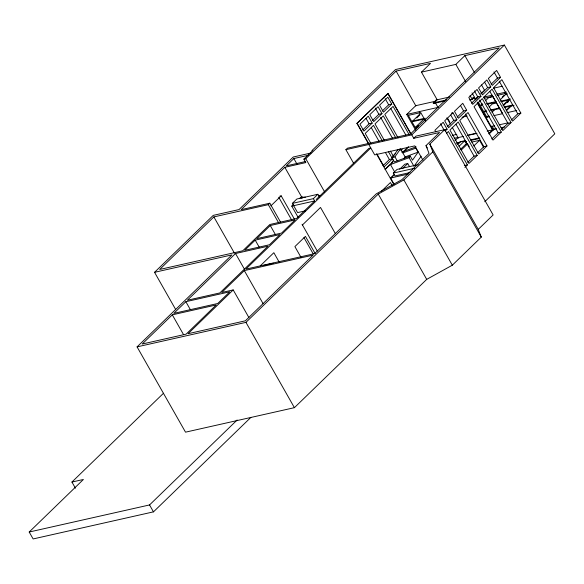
<?xml version="1.0" encoding="UTF-8"?>
<svg xmlns="http://www.w3.org/2000/svg" width="584" height="584" viewBox="0 0 584 584"><rect width="100%" height="100%" fill="white"/><g stroke="black" fill="none" stroke-linecap="round" stroke-linejoin="round"><path stroke-width="0.88" d="M402.829 152.891L415.83 148.124L418.122 152.154L412.516 160.133L410.224 156.096L394.397 161.899L392.105 157.87L397.711 149.891L399.836 149.117M392.105 157.87L394.93 156.833L400.536 148.854L405.121 156.921L404.106 158.373M394.47 171.608L390.448 164.535L393.594 160.067M390.448 164.535L409.099 157.695L410.224 156.096M414.728 165.316L421.144 156.191M175.631 309.425L154.548 272.312L213.255 215.372L239.046 209.568L293.241 157.016L310.878 153.044M280.554 222.117L269.815 203.203L268.312 204.663L213.868 216.919L159.666 269.472L242.769 250.777L269.866 224.497L296.606 218.474L314.674 200.962L313.36 198.655L292.35 203.385L297.592 212.605L305.469 210.831M484.764 201.728L554.8 133.809L504.379 45.056L395.492 69.562L311.944 150.584L312.9 150.373L303.863 159.133L305.833 162.586L284.817 167.316L241.163 209.656L269.815 203.203M308.673 155.22L293.847 158.556L286.321 165.856L305.585 161.52M303.863 159.133L305.775 158.702L396.105 71.109L430.488 63.371L421.458 72.131L437.197 99.835M270.866 205.875L281.189 195.866L294.504 219.307M368.562 143.876L356.933 123.392L388.031 93.411L411.297 134.371M356.933 123.392L388.031 93.411M478.252 229.381L493.13 214.956L444.672 129.663L429.802 144.08L478.252 229.381L481.289 237.104L452.323 265.194L426.707 279.371L294.409 407.669L185.522 432.167L137.072 346.874L231.914 254.901L154.548 272.312M362.722 129.947L369.088 123.772L372.19 123.071L368.263 116.158L359.985 124.188L363.912 131.101L372.19 123.071M372.504 120.457L378.877 114.282L381.98 113.581L378.052 106.668L369.767 114.698L373.702 121.611L381.98 113.581M382.294 110.967L388.659 104.791L391.762 104.091L387.834 97.178L379.556 105.208L383.484 112.121L391.762 104.091M172.302 314.842L142.189 344.034L186.128 334.15L216.241 304.95L172.302 314.842L183.493 334.537M185.851 301.702L173.806 313.382L217.744 303.49L229.789 291.81L185.851 301.702L190.326 309.578M235.527 253.522L187.354 300.242L219.832 292.934L268.005 246.214L235.527 253.522L244.484 269.282M353.51 163.082L345.889 149.672L347.4 148.212L410.435 134.028L499.254 47.895L464.871 55.633L455.841 64.393L421.458 72.131M292.35 203.385L296.869 199.005L317.878 194.275L319.623 197.348M255.215 240.126L244.674 250.346L269.509 244.754L280.05 234.534L255.215 240.126L259.245 247.214M270.268 225.526L256.719 238.666L281.554 233.074L295.103 219.934L270.268 225.526L275.195 234.191M298.015 217.146L291.752 206.116L293.686 204.239M299.49 198.611L300.782 197.356L305.388 197.115M301.439 198.144L302.694 196.925M313.36 198.655L317.878 194.275M316.178 199.502L368.869 148.402L370.782 147.971L245.827 269.144L314.594 253.668L376.322 193.815L401.938 179.638L429.036 153.358L425.999 145.635L439.548 132.495L413.757 138.298L411.793 134.846L345.889 149.672M233.198 289.927L188.041 333.719L245.346 320.82L313.09 255.128L244.324 270.604L221.737 292.504L233.198 289.927L248.864 317.499M415.691 130.254L406.712 114.442L415.75 105.689L436.022 101.12M260.296 265.844L273.845 252.704L279.232 262.187M302.446 224.964L320.514 207.444L335.326 233.527M424.539 118.975L413.005 121.567L412.676 120.99L420.203 113.69L419.305 112.106M416.772 117.917L419.903 114.88M445.037 100.915L433.532 103.499L433.204 102.93L436.211 100.01L449.49 97.017M433.532 103.499L434.284 102.769M418.056 126.932L416.282 127.334L415.954 126.757L423.48 119.457L425.254 119.056M416.282 127.334L418.159 125.509M411.793 134.846L504.379 45.056M383.016 165.681L389.389 159.505L392.492 158.804L388.521 151.811M392.806 156.191L395.353 153.723M392.492 158.804L384.214 166.834L376.702 153.621M401.004 150.548L402.274 149.314L399.952 149.84M413.757 138.298L416.02 136.108L444.672 129.663M385.06 169.404L390.207 164.418M403.712 151.322L408.209 146.964M385.301 169.353L393.017 161.87M403.303 151.898L408.45 146.905M75.424 488.195L71.934 482.048L163.505 393.244M452.972 112.792L444.687 120.822L448.621 127.735L456.9 119.705L452.972 112.792L451.417 113.143M410.019 172.557L394.945 175.945L393.302 173.068L397.069 169.418L418.195 164.659M394.025 184.128L390.572 178.054L394.47 174.273M399.675 169.229L404.873 164.184L407.741 163.535L409.421 166.498M390.324 178.609L393.587 175.441M469.602 100.025L472.244 99.433L474.5 97.243M402.58 168.542L407.741 163.535M478.062 96.469L475.486 98.966L477.245 98.572M480.647 93.966L484.516 90.213M250.872 417.407L153.475 511.861L33.127 538.944L29.2 532.024L83.395 479.471L71.934 482.048M447.424 126.582L453.797 120.406L456.9 119.705M457.206 117.092L463.579 110.916L466.682 110.215L462.754 103.302L454.476 111.332L458.404 118.245L466.682 110.215M471.514 103.222L477.88 97.046L480.982 96.345L477.055 89.432L468.777 97.462L472.704 104.375L480.982 96.345M481.296 93.732L487.669 87.556L490.772 86.855L486.844 79.942L478.559 87.972L482.494 94.885L490.772 86.855M491.086 84.242L497.451 78.066L500.554 77.373L496.626 70.452L488.348 78.482L492.276 85.395L500.554 77.373M137.072 346.874L245.952 322.368L378.249 194.078L403.865 179.901L432.839 151.811L429.802 144.08M381.389 191.311L390.426 182.551L392.207 185.697M445.205 131.05L447.11 129.195L443.183 122.282L434.905 130.312L435.774 131.845M446.512 133.356L448.424 131.502L467.412 164.929L464.864 167.396M481.45 105.514L481.121 104.938L482.377 103.726M485.508 100.682L488.647 97.638L493.027 96.659M486.8 111.464L485.049 111.858L484.72 111.281L485.976 110.062M489.115 107.025L492.246 103.981L496.626 102.996M454.994 140.605L458.075 137.62L463.368 136.43M502.225 97.105L504.109 95.28M500.043 99.93L505.693 94.455L507.438 94.06M457.447 144.299L460.024 141.795L464.798 140.722L466.441 143.598L460.579 149.285M478.435 102.266L486.917 117.194L488.823 115.347M492.013 112.259L494.56 109.785M459.024 146.321L464.798 140.722M502.992 105.302L506.751 101.653M503.32 105.697L508.963 100.222M507.408 102.623L508.664 101.404M461.141 150.161L467.594 143.905L469.281 146.869M506.496 109.945L509.679 106.857M506.175 110.967L511.912 105.405M473.77 145.963L479.574 140.328L483.501 147.248M488.764 133.466L492.458 129.882L487.173 131.072M489.093 134.043L494.451 128.838M467.726 162.315L474.091 156.14L477.194 155.439L458.206 122.012L449.928 130.042L468.916 163.469L477.194 155.439M477.508 152.826L483.88 146.65L486.983 145.949L467.996 112.522L459.71 120.552L478.705 153.979L486.983 145.949M491.808 138.956L498.181 132.78L501.284 132.079L482.296 98.652L474.018 106.682L493.005 140.109L501.284 132.079M501.598 129.465L507.963 123.29L511.066 122.589L492.078 89.162L483.8 97.192L502.787 130.619L511.066 122.589M511.38 119.975L517.752 113.8L520.855 113.099L501.868 79.672L493.582 87.702L512.577 121.129L520.855 113.099M29.2 532.024L149.548 504.941L237.141 419.998M401.69 152.125L416.1 146.839M405.121 156.921L418.122 152.154M493.334 88.228L502.152 86.242M433.204 102.93L446.483 99.937M472.361 98.002L474.128 97.608L475.456 99.952M406.712 114.442L438.453 107.303M483.421 97.185L492.232 95.199M496.641 94.207L506.343 92.024M484.099 98.331L492.852 96.36L502.678 113.654L493.918 115.617M497.312 95.36L506.941 93.192M481.121 104.938L482.873 104.543M486.37 103.755L496.006 101.594M412.676 120.99L425.094 118.202M487.574 104.135L496.334 102.171M500.787 101.163L510.423 98.995M501.116 101.74L509.869 99.769M415.954 126.757L418.611 126.159M484.72 111.281L486.472 110.887M489.976 110.099L499.605 107.93M504.065 106.93L512.818 104.959M491.18 110.478L499.933 108.507M504.394 107.507L514.022 105.339M462.01 117.231L467.163 116.07M486.917 117.194L489.545 116.603M507.131 112.646L516.76 110.478M447.11 129.195L444.008 129.896L440.519 123.75M452.403 135.364L456.812 134.371M491.195 126.633L494.728 125.837M499.13 124.845L507.949 122.866M454.243 138.291L457.768 137.495M468.769 134.933L475.646 133.386M496.561 128.765L493.918 129.363L491.954 125.903M500.97 127.772L504.496 126.983M467.529 135.488L476.989 133.364M456.593 143L460.995 142.007M462.762 141.605L465.404 141.014M470.697 139.824L479.515 137.839M456.914 143.576L459.564 142.978M464.849 141.788L466.616 141.394M471.025 140.401L479.844 138.415M471.799 142.08L479.574 140.328M465.689 144.328L467.594 143.905M279.758 196.188L281.189 195.866M393.302 173.068L414.589 168.272M390.572 178.054L408.136 174.098M318.886 195.881L320.638 195.487M464.309 165.63L467.412 164.929M291.752 206.116L314.674 200.962M263.895 265.34L273.349 263.216M300.782 197.356L302.578 197.48M493.962 71.92L497.451 78.066M499.203 81.154L517.752 113.8M504.788 92.871L505.693 94.455M484.611 82.176L487.669 87.556M489.859 91.418L507.963 123.29M464.871 55.633L474.317 72.255M481.508 84.921L484.662 90.462M474.391 90.9L477.88 97.046M479.632 100.127L498.181 132.78M455.841 64.393L465.733 81.804M472.025 92.885L475.836 99.587M477.281 102.134L493.166 130.093M477.238 103.083L492.786 130.458M470.062 95.586L472.244 99.433M460.521 105.536L463.579 110.916M465.331 113.997L483.88 146.65M450.739 115.026L453.797 120.406M455.987 124.268L474.091 156.14M447.986 118.829L449.892 122.187M446.848 117.858L450.403 124.115M452.184 127.246L458.404 138.196M436.211 100.01L436.54 100.579M435.241 102.558L437.861 107.171M425.488 120.946L420.743 112.588L408.326 115.384L416.093 129.057M396.105 71.109L415.888 105.938M432.839 151.811L481.289 237.104M425.999 145.635L427.342 148M387.791 93.469L410.61 133.634M408.968 134.386L393.076 106.397L384.79 114.427L398.04 137.751M422.904 160.089L414.822 145.861L374.709 154.891L368.818 144.518M385.17 98.645L388.659 104.791M390.849 108.653L405.865 135.087M409.099 157.695L414.012 166.338M395.653 137.656L383.286 115.888L375.008 123.918L384.279 140.24M375.381 108.135L378.877 114.282M380.622 117.362L392.55 138.357M394.93 156.833L397.222 160.863M390.462 151.125L393.558 156.57M382.337 140.927L373.504 125.377L365.219 133.407L370.964 143.511M403.865 179.901L452.323 265.194M366.037 118.391L369.088 123.772M371.278 127.633L379.228 141.627M385.411 152.504L389.389 159.505M376.665 154.22L393.726 184.252M357.167 123.341L368.803 143.817M378.249 194.078L426.707 279.371M305.775 158.702L324.66 191.946M293.847 158.556L296.986 164.075M284.817 167.316L302.271 198.042M302.045 224.241L317.265 251.047M315.192 253.566L305.425 236.374L294.891 246.594L301.103 257.537M303.957 237.586L313.279 253.996M278.765 197.29L291.642 219.949M268.312 204.663L278.604 222.789M213.868 216.919L234.454 253.164M244.324 270.604L263.121 303.695M245.952 322.368L294.409 407.669M149.548 504.941L153.475 511.861"/></g></svg>
